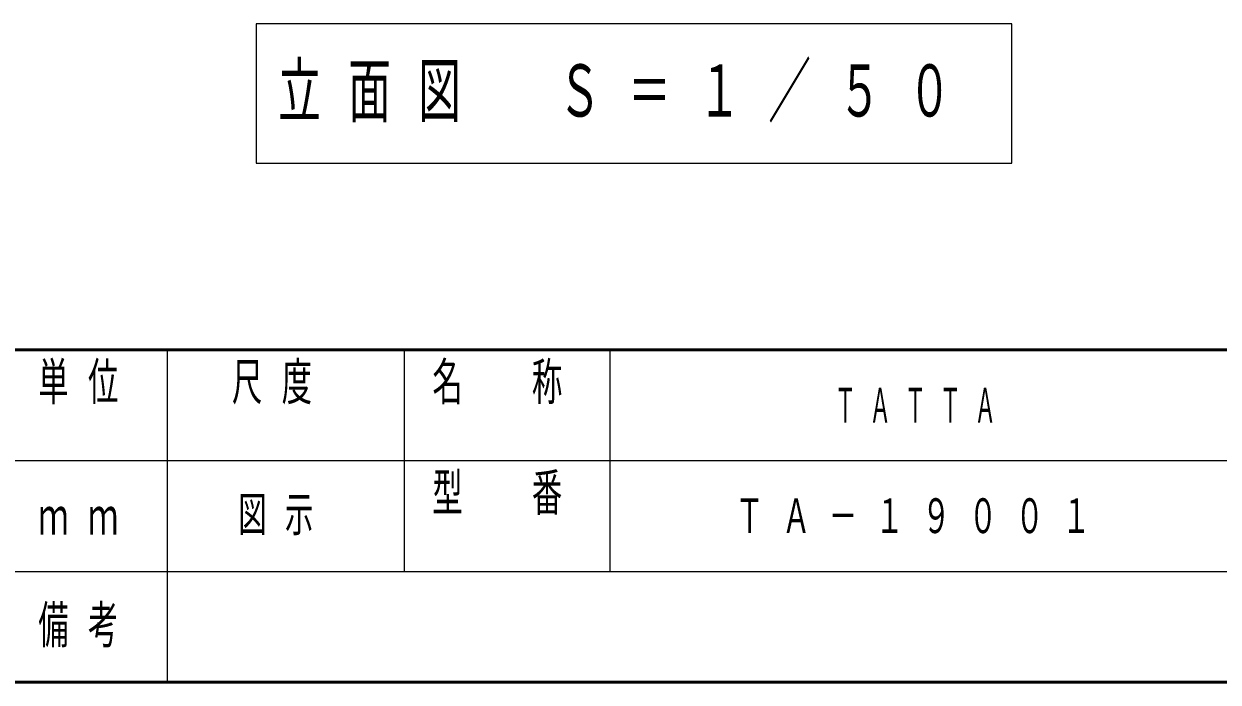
# Model space of a CAD drawing. Units: millimetres on the paper. Extents: x -385 to 0, y 0 to 267.
# Drawn here: x -211.6 to -136, y 0 to 41.6 of the extents above; entities that cross this region are included whole.
import ezdxf

# ---------------------------------------------------------------- set-up
doc = ezdxf.new("R2010")
doc.units = ezdxf.units.MM
doc.layers.add('1_50', color=7, linetype='Continuous', lineweight=25)
doc.layers.add('NAKAMURA図枠', color=7, linetype='Continuous', lineweight=13)
doc.layers.add('図面情報', color=7, linetype='Continuous')
doc.styles.add('ＭＳ ゴシック', font='')
doc.styles.get('ＭＳ ゴシック').set_extended_font_data('MS Gothic')

msp = doc.modelspace()

# ---------------------------------------------------------------- linework, layer by layer
at = {"layer": '1_50', "lineweight": 13}
for p, q in [((-196.873, 41.602), (-196.873, 32.802)), ((-149.073, 41.602), (-196.873, 41.602)), ((-149.073, 32.802), (-149.073, 41.602)), ((-196.873, 32.802), (-149.073, 32.802))]:
    msp.add_line(p, q, dxfattribs=at)
at = {"layer": 'NAKAMURA図枠', "lineweight": 50}
for p, q in [((-385, 21), (0, 21)), ((-385, 0), (0, 0))]:
    msp.add_line(p, q, dxfattribs=at)
at = {"layer": 'NAKAMURA図枠', "color": 211, "lineweight": 25}
for p, q in [((-202.5, 21), (-202.5, 7)), ((-187.5, 21), (-187.5, 7)), ((-187.5, 14), (-70, 14)), ((-242.5, 7), (0, 7))]:
    msp.add_line(p, q, dxfattribs=at)
at = {"layer": 'NAKAMURA図枠'}
for p, q in [((-174.5, 21), (-174.5, 7)), ((-242.5, 14), (-187.5, 14))]:
    msp.add_line(p, q, dxfattribs=at)
at = {"layer": 'NAKAMURA図枠', "lineweight": 25}
msp.add_line((-202.5, 7), (-202.5, 0), dxfattribs=at)

# ---------------------------------------------------------------- texts
at = {"layer": '1_50', "insert": (-195.473, 37.202), "char_height": 3.299, "attachment_point": 4, "style": 'ＭＳ ゴシック'}
msp.add_mtext('\\T1.64;\\W0.6;立面図\u3000Ｓ＝１／５０', dxfattribs=at)
at = {"layer": 'NAKAMURA図枠', "color": 4, "char_height": 2.346, "style": 'ＭＳ ゴシック'}
for s, insert, attachment_point in [('\\T1.64;\\W0.6;単位', (-207.5, 20.167), 2), ('\\T1.64;\\W0.6;尺度', (-195.25, 20.167), 2), ('\\T1.64;\\W0.6;名\u3000称', (-181, 20.167), 2), ('\\T1.64;\\W0.6;型\u3000番', (-181, 13.167), 2), ('\\T1.64;\\W0.6;ｍｍ', (-207.5, 10.5), 5), ('\\T1.64;\\W0.6;備考', (-207.5, 3.5), 5)]:
    msp.add_mtext(s, dxfattribs=dict(at, insert=insert, attachment_point=attachment_point))
at = {"layer": '図面情報', "char_height": 2.199, "style": 'ＭＳ ゴシック'}
for s, insert, attachment_point in [('\\T1.64;\\W0.45;ＴＡＴＴＡ', (-154.75, 17.5), 5), ('\\T1.64;\\W0.6;図示', (-198, 10.5), 4), ('\\T1.64;\\W0.6;ＴＡ－１９００１', (-154.75, 10.5), 5)]:
    msp.add_mtext(s, dxfattribs=dict(at, insert=insert, attachment_point=attachment_point))

doc.saveas('drawing.dxf')
